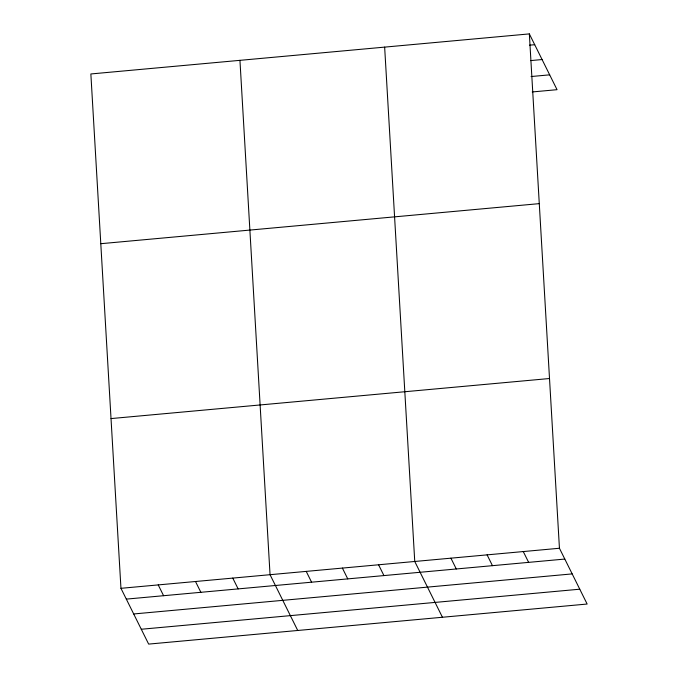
<?xml version="1.0" encoding="UTF-8"?>
<svg xmlns="http://www.w3.org/2000/svg" width="678" height="678" viewBox="0 0 678 678"><rect width="100%" height="100%" fill="white"/><g stroke="black" fill="none" stroke-linecap="round" stroke-linejoin="round"><path stroke-width="1.02" d="M529.349 33.9L90.86 73.961L120.955 588.318L148.651 644.1L587.14 604.039L559.443 548.256L529.349 33.9L557.045 89.682L532.238 91.954M529.543 45.172L534.713 44.706M530.713 60.588L542.078 59.545M531.069 76.538L549.672 74.843M100.793 243.699L539.281 203.637M111.031 418.58L549.511 378.519M120.955 588.318L559.443 548.256M126.32 599.115L564.808 559.062M133.693 613.963L572.181 573.902M141.278 629.252L579.766 589.199M523.272 551.561L528.637 562.367M487.092 554.867L492.457 565.672M450.921 558.172L456.286 568.969M442.437 617.26L414.75 561.477L384.646 47.121M378.57 564.782L383.934 575.58M342.398 568.088L347.755 578.885M306.219 571.393L311.583 582.19M297.735 630.481L270.047 574.698L239.944 60.342M232.774 578.097L238.139 588.902M195.501 581.504L200.866 592.309M158.228 584.911L163.593 595.716"/></g></svg>
